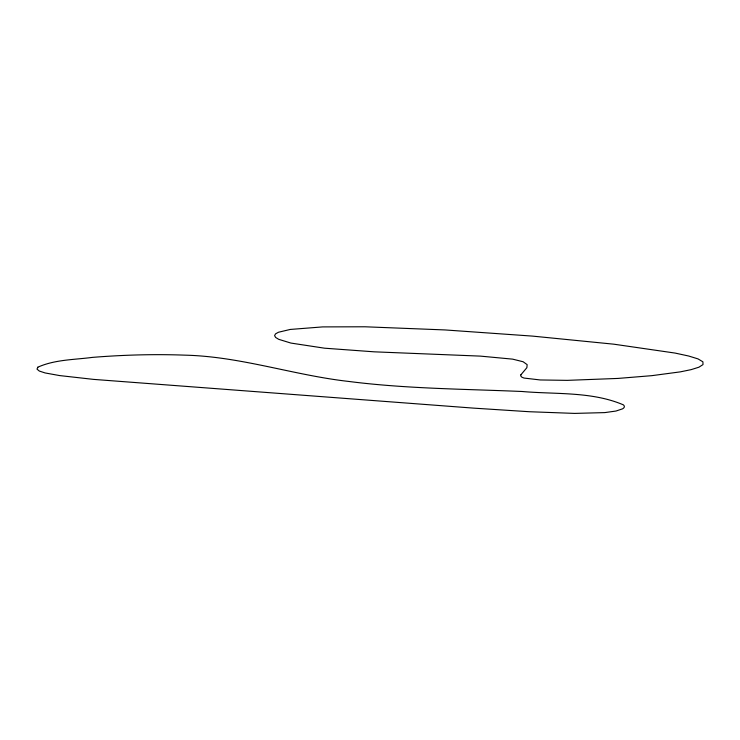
<?xml version="1.0" encoding="UTF-8"?>
<svg xmlns="http://www.w3.org/2000/svg" width="740" height="740" viewBox="0 0 740 740"><rect width="100%" height="100%" fill="white"/><g stroke="black" fill="none" stroke-linecap="round" stroke-linejoin="round"><path stroke-width="1.11" d="M520.849 374.847L520.821 376.05L521.774 377.123L523.994 378.057L540.255 379.962L567.284 380.36L617.974 378.427L651.82 375.661L680.319 371.868L691.132 369.639L698.884 367.216L703 364.598L702.908 361.823L698.024 358.9L688.681 356.023L675.084 353.072L613.802 344.183L532.523 336.108L445.008 329.938L365.024 326.784L322.668 326.904L290.237 329.448L278.443 332.251L275.521 333.888L274.586 335.636L275.65 337.459L278.721 339.327L290.931 343.073L324.509 348.189L374.19 351.824L480.39 356.116L512.654 359.141L523.115 361.749L527.158 364.654L526.871 367.688L520.849 374.847M37.851 367.188L37 369.112L39.312 371.045L45.094 372.942L59.57 375.569L93.508 379.38L473.48 408.119L529.341 411.727L574.638 413.401L604.784 412.606L615.967 411.042L622.507 408.859A294.002 21.016 3.1 0 0 623.367 404.854C591.861 391.358 555.768 394.457 522.163 391.497C464.285 389.009 406.195 388.796 348.651 381.433C293.632 375.217 240.537 356.458 184.898 355.154C154.105 354.016 123.256 354.913 92.546 357.374C74.305 359.779 54.88 359.538 37.851 367.188"/></g></svg>
